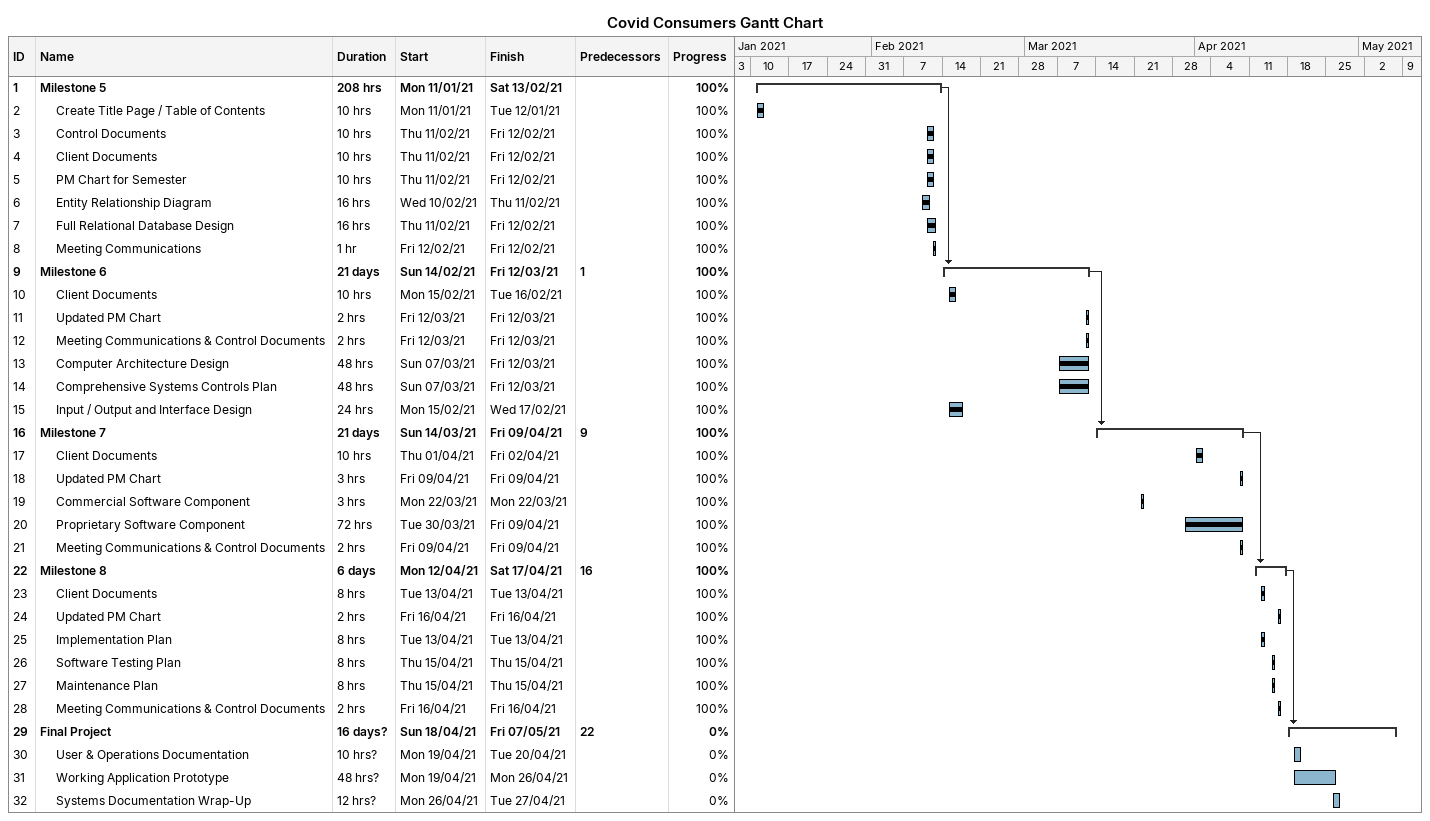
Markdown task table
Covid Consumers Gantt Chart

| ID | Level | Task | Duration | Start | Finish | Predecessors | % complete |
|---|---|---|---|---|---|---|---|
| 1 | 1 | **Milestone 5** | 208h | 2021-01-11 | 2021-02-13 |  | 100 |
| 2 | 2 | Create Title Page / Table of Contents | 10h | 2021-01-11 | 2021-01-12 |  | 100 |
| 3 | 2 | Control Documents | 10h | 2021-02-11 | 2021-02-12 |  | 100 |
| 4 | 2 | Client Documents | 10h | 2021-02-11 | 2021-02-12 |  | 100 |
| 5 | 2 | PM Chart for Semester | 10h | 2021-02-11 | 2021-02-12 |  | 100 |
| 6 | 2 | Entity Relationship Diagram | 16h | 2021-02-10 | 2021-02-11 |  | 100 |
| 7 | 2 | Full Relational Database Design | 16h | 2021-02-11 | 2021-02-12 |  | 100 |
| 8 | 2 | Meeting Communications | 1h | 2021-02-12 | 2021-02-12 |  | 100 |
| 9 | 1 | **Milestone 6** | 21d | 2021-02-14 | 2021-03-12 | 1 | 100 |
| 10 | 2 | Client Documents | 10h | 2021-02-15 | 2021-02-16 |  | 100 |
| 11 | 2 | Updated PM Chart | 2h | 2021-03-12 | 2021-03-12 |  | 100 |
| 12 | 2 | Meeting Communications & Control Documents | 2h | 2021-03-12 | 2021-03-12 |  | 100 |
| 13 | 2 | Computer Architecture Design | 48h | 2021-03-07 | 2021-03-12 |  | 100 |
| 14 | 2 | Comprehensive Systems Controls Plan | 48h | 2021-03-07 | 2021-03-12 |  | 100 |
| 15 | 2 | Input / Output and Interface Design | 24h | 2021-02-15 | 2021-02-17 |  | 100 |
| 16 | 1 | **Milestone 7** | 21d | 2021-03-14 | 2021-04-09 | 9 | 100 |
| 17 | 2 | Client Documents | 10h | 2021-04-01 | 2021-04-02 |  | 100 |
| 18 | 2 | Updated PM Chart | 3h | 2021-04-09 | 2021-04-09 |  | 100 |
| 19 | 2 | Commercial Software Component | 3h | 2021-03-22 | 2021-03-22 |  | 100 |
| 20 | 2 | Proprietary Software Component | 72h | 2021-03-30 | 2021-04-09 |  | 100 |
| 21 | 2 | Meeting Communications & Control Documents | 2h | 2021-04-09 | 2021-04-09 |  | 100 |
| 22 | 1 | **Milestone 8** | 6d | 2021-04-12 | 2021-04-17 | 16 | 100 |
| 23 | 2 | Client Documents | 8h | 2021-04-13 | 2021-04-13 |  | 100 |
| 24 | 2 | Updated PM Chart | 2h | 2021-04-16 | 2021-04-16 |  | 100 |
| 25 | 2 | Implementation Plan | 8h | 2021-04-13 | 2021-04-13 |  | 100 |
| 26 | 2 | Software Testing Plan | 8h | 2021-04-15 | 2021-04-15 |  | 100 |
| 27 | 2 | Maintenance Plan | 8h | 2021-04-15 | 2021-04-15 |  | 100 |
| 28 | 2 | Meeting Communications & Control Documents | 2h | 2021-04-16 | 2021-04-16 |  | 100 |
| 29 | 1 | **Final Project** | 16d? | 2021-04-18 | 2021-05-07 | 22 | 0 |
| 30 | 2 | User & Operations Documentation | 10h? | 2021-04-19 | 2021-04-20 |  | 0 |
| 31 | 2 | Working Application Prototype | 48h? | 2021-04-19 | 2021-04-26 |  | 0 |
| 32 | 2 | Systems Documentation Wrap-Up | 12h? | 2021-04-26 | 2021-04-27 |  | 0 |
